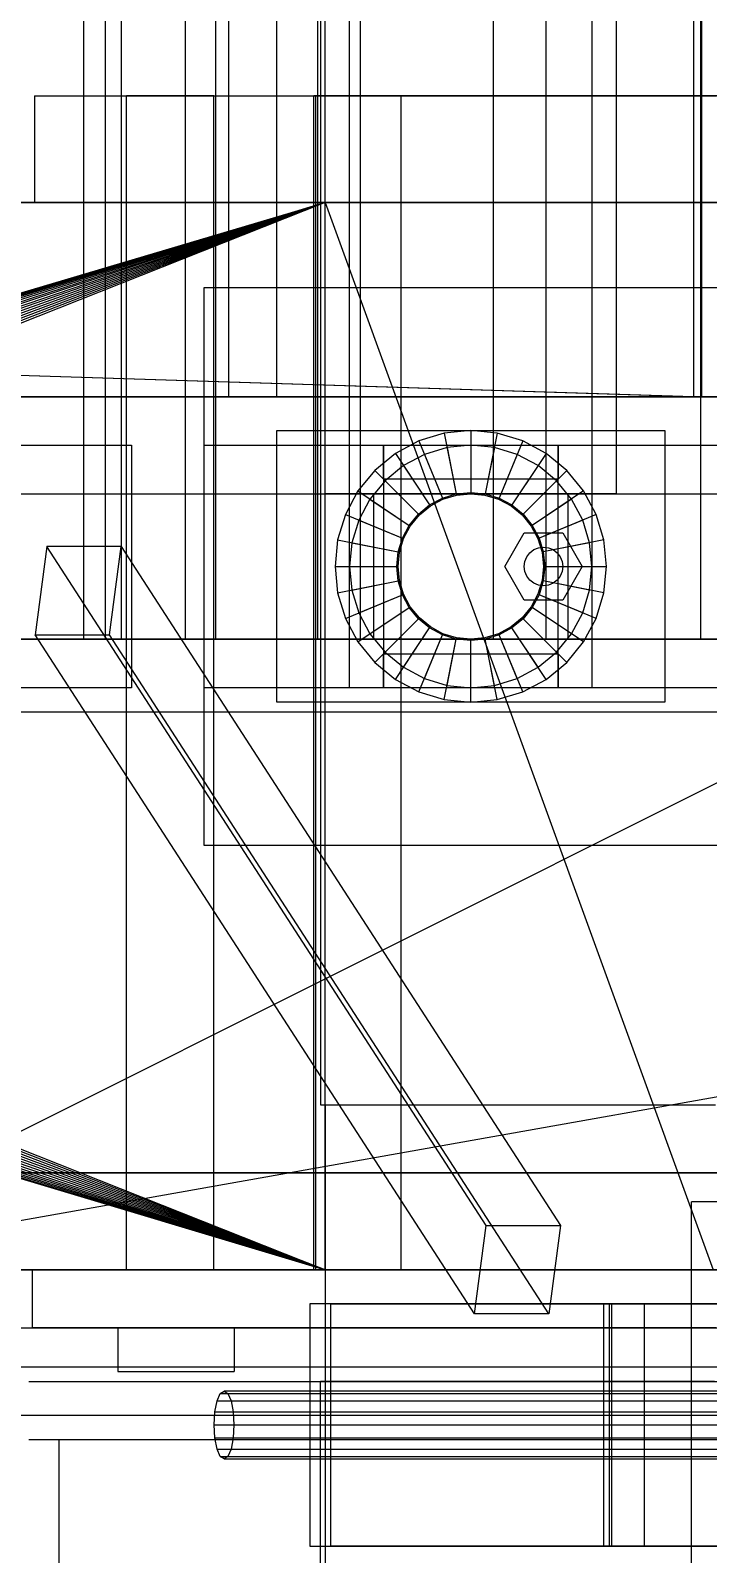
# Model space of a CAD drawing. Header units: millimetres. Extents: x -191664 to 191490, y -197311 to 10263.
# Drawn here: x 25167.4 to 25307, y -18488.5 to -18174.5 of the extents above; entities that cross this region are included whole.
import ezdxf

# ---------------------------------------------------------------- set-up
doc = ezdxf.new("R2010")
doc.units = ezdxf.units.MM
for name, color, linetype, lineweight in [('COTAS_INSTALACION_P', 30, 'Continuous', 0), ('COTAS_O', 1, 'Continuous', 0), ('COTAS_USUARIO', 1, 'Continuous', 0), ('superior_briquetadora', 7, 'Continuous', 0), ('superior_C02', 7, 'Continuous', 0), ('superior_C05', 7, 'Continuous', 0)]:
    doc.layers.add(name, color=color, linetype=linetype, lineweight=lineweight)
doc.dimstyles.new('PLANTA_100', dxfattribs={"dimtxt": 250, "dimasz": 150, "dimexe": 150, "dimexo": 80, "dimgap": 100, "dimtad": 1, "dimtih": 1, "dimtoh": 1, "dimdec": 1, "dimdsep": 46, "dimcen": 0.09, "dimclrd": 1, "dimclre": 1, "dimclrt": 1, "dimadec": 0, "dimazin": 0, "dimtfac": 1, "dimtdec": 4, "dimtofl": 0, "dimtmove": 0, "dimatfit": 3, "dimfxl": 1, "dimtolj": 1, "dimtzin": 0, "dimarcsym": 0})

# ---------------------------------------------------------------- blocks, each defined once
blk = doc.blocks.new('*D5')
at = {"layer": 'COTAS_INSTALACION_P', "color": 1, "lineweight": -2, "transparency": 16777216}
for p, q in [((-1000, -18080), (-1000, -25850)), ((60117.12, -18080), (60117.12, -25850)), ((-850, -25700), (59967.12, -25700))]:
    blk.add_line(p, q, dxfattribs=at)
at = {"layer": 'COTAS_INSTALACION_P', "color": 1, "transparency": 16777216}
for points in [[(-850, -25675), (-850, -25725), (-1000, -25700)], [(59967.12, -25675), (59967.12, -25725), (60117.12, -25700)]]:
    blk.add_solid(points, dxfattribs=at)
at = {"layer": 'Defpoints', "color": 0, "transparency": 16777216}
for p in [(-1000, -18000), (60117.12, -18000), (60117.12, -25700)]:
    blk.add_point(p, dxfattribs=at)
blk = doc.blocks.new('*D36')
at = {"layer": 'COTAS_O', "color": 1, "lineweight": -2, "transparency": 16777216}
for p, q in [((24708.19, -17510), (25578.19, -17510)), ((25428.19, -19330), (25428.19, -17660)), ((24708.19, -19480), (25578.19, -19480))]:
    blk.add_line(p, q, dxfattribs=at)
at = {"layer": 'COTAS_O', "color": 1, "transparency": 16777216}
for points in [[(25403.19, -17660), (25453.19, -17660), (25428.19, -17510)], [(25403.19, -19330), (25453.19, -19330), (25428.19, -19480)]]:
    blk.add_solid(points, dxfattribs=at)
at = {"layer": 'Defpoints', "color": 0, "transparency": 16777216}
for p in [(24628.19, -17510), (25428.19, -17510), (24628.19, -19480)]:
    blk.add_point(p, dxfattribs=at)
blk = doc.blocks.new('*D102')
at = {"layer": 'COTAS_USUARIO', "color": 1, "lineweight": -2, "transparency": 16777216}
for p, q in [((24128.19, -17650), (24128.19, -17500)), ((25248.19, -17800), (23978.19, -17800)), ((25248.19, -18160), (23978.19, -18160)), ((24128.19, -18310), (24128.19, -18460))]:
    blk.add_line(p, q, dxfattribs=at)
at = {"layer": 'COTAS_USUARIO', "color": 1, "transparency": 16777216}
for points in [[(24103.19, -17650), (24153.19, -17650), (24128.19, -17800)], [(24103.19, -18310), (24153.19, -18310), (24128.19, -18160)]]:
    blk.add_solid(points, dxfattribs=at)
at = {"layer": 'Defpoints', "color": 0, "transparency": 16777216}
for p in [(24128.19, -17800), (25328.19, -17800), (25328.19, -18160)]:
    blk.add_point(p, dxfattribs=at)

msp = doc.modelspace()

# ---------------------------------------------------------------- linework, layer by layer
at = {"layer": 'superior_briquetadora', "color": 9, "true_color": 0xb9c3c2}
for p, q in [((25227.19, -18160), (25227.19, -18396)), ((25168.19, -18188), (25169.35, -18188)), ((25168.19, -18188), (25168.19, -18210)), ((25169.35, -18188), (25172.84, -18188)), ((25172.84, -18188), (25178.58, -18188)), ((25178.58, -18188), (25186.51, -18188)), ((25186.51, -18188), (25196.51, -18188)), ((25187.19, -18430), (25187.19, -18188)), ((25188.08, -18188), (25187.19, -18188)), ((25190.58, -18188), (25188.08, -18188)), ((25194.18, -18188), (25190.58, -18188)), ((25198.19, -18188), (25194.18, -18188)), ((25196.51, -18188), (25208.42, -18188)), ((25201.8, -18188), (25198.19, -18188)), ((25204.3, -18188), (25201.8, -18188)), ((25205.19, -18188), (25204.3, -18188)), ((25205.19, -18430), (25205.19, -18188)), ((25208.42, -18188), (25222.09, -18188)), ((25222.09, -18188), (25237.3, -18188)), ((25225.85, -18430), (25225.85, -18188)), ((25226.74, -18188), (25225.85, -18188)), ((25226.19, -18188), (25226.19, -18430)), ((25227.92, -18188), (25226.19, -18188)), ((25229.24, -18188), (25226.74, -18188)), ((25233.07, -18188), (25227.92, -18188)), ((25232.85, -18188), (25229.24, -18188)), ((25236.85, -18188), (25232.85, -18188)), ((25241.46, -18188), (25233.07, -18188)), ((25240.46, -18188), (25236.85, -18188)), ((25237.3, -18188), (25253.83, -18188)), ((25242.96, -18188), (25240.46, -18188)), ((25252.81, -18188), (25241.46, -18188)), ((25243.85, -18188), (25242.96, -18188)), ((25243.85, -18430), (25243.85, -18188)), ((25266.72, -18188), (25252.81, -18188)), ((25253.83, -18188), (25271.45, -18188)), ((25282.72, -18188), (25266.72, -18188)), ((25271.45, -18188), (25289.9, -18188)), ((25300.27, -18188), (25282.72, -18188)), ((25289.9, -18188), (25308.9, -18188)), ((25318.78, -18188), (25300.27, -18188)), ((24748.19, -18210), (25228.19, -18210)), ((24748.19, -18210), (26708.19, -18210)), ((24930.34, -18298.11), (25228.19, -18210)), ((24932.48, -18298.42), (25228.19, -18210)), ((25228.19, -18210), (24934.57, -18298.95)), ((25228.19, -18210), (24936.61, -18299.67)), ((25228.19, -18210), (24938.56, -18300.6)), ((25228.19, -18210), (24940.41, -18301.71)), ((25228.19, -18210), (24942.14, -18302.99)), ((25228.19, -18210), (24943.74, -18304.44)), ((25228.19, -18210), (24945.19, -18306.04)), ((25228.19, -18210), (24946.48, -18307.78)), ((25228.19, -18210), (24947.59, -18309.63)), ((25228.19, -18210), (24948.51, -18311.58)), ((25228.19, -18210), (24949.24, -18313.61)), ((25228.19, -18210), (24949.76, -18315.71)), ((25228.19, -18210), (24950.08, -18317.84)), ((25228.19, -18210), (24950.19, -18320)), ((25228.19, -18210), (25028.19, -18210)), ((25548.19, -18210), (25108.19, -18210)), ((26348.19, -18210), (25108.19, -18430)), ((26348.19, -18210), (25108.19, -18210)), ((25108.19, -18430), (25548.19, -18210)), ((25228.19, -18210), (25108.19, -18210)), ((26348.19, -18210), (25121.52, -18210)), ((26624.19, -18210), (25121.52, -18210)), ((25168.19, -18210), (25169.35, -18210)), ((25169.35, -18210), (25172.84, -18210)), ((25172.84, -18210), (25178.58, -18210)), ((25178.58, -18210), (25186.51, -18210)), ((25186.51, -18210), (25196.51, -18210)), ((25196.51, -18210), (25208.42, -18210)), ((25208.42, -18210), (25222.09, -18210)), ((25222.09, -18210), (25237.3, -18210)), ((25228.19, -18210), (25548.19, -18210)), ((25228.19, -18210), (25512.68, -18210)), ((25228.19, -18210), (25510.75, -18210)), ((25228.19, -18210), (25509.08, -18210)), ((25228.19, -18210), (25507.7, -18210)), ((25506.61, -18210), (25228.19, -18210)), ((25228.19, -18210), (25308.19, -18210)), ((25228.19, -18430), (25228.19, -18210)), ((25228.19, -18210), (25308.19, -18430)), ((25237.3, -18210), (25253.83, -18210)), ((25253.83, -18210), (25271.45, -18210)), ((25271.45, -18210), (25289.9, -18210)), ((25289.9, -18210), (25308.9, -18210)), ((24950.19, -18320), (25228.19, -18430)), ((25228.19, -18430), (24949.76, -18324.29)), ((25228.19, -18430), (24950.08, -18322.16)), ((25228.19, -18430), (24949.24, -18326.39)), ((25228.19, -18430), (24947.59, -18330.37)), ((25228.19, -18430), (24948.51, -18328.42)), ((25228.19, -18430), (24945.19, -18333.96)), ((25228.19, -18430), (24946.48, -18332.22)), ((24942.14, -18337.01), (25228.19, -18430)), ((24943.74, -18335.56), (25228.19, -18430)), ((24936.61, -18340.33), (25228.19, -18430)), ((24938.56, -18339.4), (25228.19, -18430)), ((24940.41, -18338.29), (25228.19, -18430)), ((24932.48, -18341.58), (25228.19, -18430)), ((24934.57, -18341.05), (25228.19, -18430)), ((25227.19, -18396), (25229.13, -18396)), ((25228.19, -18396), (25230.11, -18396)), ((25228.19, -18396), (25228.19, -18596)), ((25229.13, -18396), (25234.87, -18396)), ((25230.11, -18396), (25235.8, -18396)), ((25234.87, -18396), (25244.21, -18396)), ((25235.8, -18396), (25245.04, -18396)), ((25244.21, -18396), (25256.77, -18396)), ((25245.04, -18396), (25257.48, -18396)), ((25256.77, -18396), (25272.07, -18396)), ((25257.48, -18396), (25272.63, -18396)), ((25272.07, -18396), (25289.54, -18396)), ((25272.63, -18396), (25289.92, -18396)), ((25289.54, -18396), (25308.48, -18396)), ((25289.92, -18396), (25308.68, -18396)), ((25303.69, -18596), (25303.69, -18416)), ((25310.6, -18416), (25303.69, -18416)), ((25352.69, -18416), (25303.69, -18416)), ((25228.19, -18430), (24748.19, -18430)), ((26708.19, -18430), (24748.19, -18430)), ((24832.19, -18430), (26334.85, -18430)), ((25228.19, -18430), (25028.19, -18430)), ((25108.19, -18430), (25548.19, -18430)), ((25108.19, -18430), (26348.19, -18430)), ((25228.19, -18430), (25108.19, -18430)), ((25108.19, -18430), (26334.85, -18430)), ((25163.9, -18430), (25176.93, -18430)), ((25167.69, -18430), (25167.69, -18442)), ((25168.86, -18430), (25167.69, -18430)), ((25172.35, -18430), (25168.86, -18430)), ((25178.12, -18430), (25172.35, -18430)), ((25176.93, -18430), (25191.32, -18430)), ((25186.07, -18430), (25178.12, -18430)), ((25196.1, -18430), (25186.07, -18430)), ((25188.08, -18430), (25187.19, -18430)), ((25190.58, -18430), (25188.08, -18430)), ((25194.18, -18430), (25190.58, -18430)), ((25191.32, -18430), (25206.95, -18430)), ((25198.19, -18430), (25194.18, -18430)), ((25208.05, -18430), (25196.1, -18430)), ((25201.8, -18430), (25198.19, -18430)), ((25204.3, -18430), (25201.8, -18430)), ((25205.19, -18430), (25204.3, -18430)), ((25206.95, -18430), (25223.69, -18430)), ((25221.76, -18430), (25208.05, -18430)), ((25237.01, -18430), (25221.76, -18430)), ((25223.69, -18430), (25241.36, -18430)), ((25226.74, -18430), (25225.85, -18430)), ((25227.92, -18430), (25226.19, -18430)), ((25229.24, -18430), (25226.74, -18430)), ((25233.07, -18430), (25227.92, -18430)), ((25228.19, -18430), (25507.7, -18430)), ((25506.61, -18430), (25228.19, -18430)), ((25228.19, -18430), (25548.19, -18430)), ((25512.68, -18430), (25228.19, -18430)), ((25308.19, -18430), (25228.19, -18430)), ((25510.75, -18430), (25228.19, -18430)), ((25509.08, -18430), (25228.19, -18430)), ((25232.85, -18430), (25229.24, -18430)), ((25236.85, -18430), (25232.85, -18430)), ((25241.46, -18430), (25233.07, -18430)), ((25240.46, -18430), (25236.85, -18430)), ((25253.6, -18430), (25237.01, -18430)), ((25242.96, -18430), (25240.46, -18430)), ((25241.36, -18430), (25259.83, -18430)), ((25252.81, -18430), (25241.46, -18430)), ((25243.85, -18430), (25242.96, -18430)), ((25266.72, -18430), (25252.81, -18430)), ((25271.27, -18430), (25253.6, -18430)), ((25259.83, -18430), (25278.91, -18430)), ((25282.72, -18430), (25266.72, -18430)), ((25289.78, -18430), (25271.27, -18430)), ((25278.91, -18430), (25298.44, -18430)), ((25300.27, -18430), (25282.72, -18430)), ((25308.84, -18430), (25289.78, -18430)), ((25298.44, -18430), (25318.24, -18430)), ((25318.78, -18430), (25300.27, -18430)), ((25163.9, -18442), (25176.93, -18442)), ((25168.86, -18442), (25167.69, -18442)), ((25172.35, -18442), (25168.86, -18442)), ((25178.12, -18442), (25172.35, -18442)), ((25176.93, -18442), (25191.32, -18442)), ((25186.07, -18442), (25178.12, -18442)), ((25186.56, -18442), (25185.37, -18442)), ((25185.37, -18442), (25185.37, -18451)), ((25196.1, -18442), (25186.07, -18442)), ((25189.89, -18442), (25186.56, -18442)), ((25194.7, -18442), (25189.89, -18442)), ((25191.32, -18442), (25206.95, -18442)), ((25200.04, -18442), (25194.7, -18442)), ((25208.05, -18442), (25196.1, -18442)), ((25204.85, -18442), (25200.04, -18442)), ((25208.18, -18442), (25204.85, -18442)), ((25206.95, -18442), (25223.69, -18442)), ((25221.76, -18442), (25208.05, -18442)), ((25209.37, -18442), (25208.18, -18442)), ((25209.37, -18442), (25209.37, -18451)), ((25237.01, -18442), (25221.76, -18442)), ((25223.69, -18442), (25241.36, -18442)), ((25253.6, -18442), (25237.01, -18442)), ((25241.36, -18442), (25259.83, -18442)), ((25271.27, -18442), (25253.6, -18442)), ((25259.83, -18442), (25278.91, -18442)), ((25289.78, -18442), (25271.27, -18442)), ((25278.91, -18442), (25298.44, -18442)), ((25308.84, -18442), (25289.78, -18442)), ((25298.44, -18442), (25318.24, -18442)), ((25167.05, -18453), (25179.82, -18453)), ((25179.82, -18453), (25193.94, -18453)), ((25185.37, -18451), (25186.56, -18451)), ((25186.56, -18451), (25189.89, -18451)), ((25189.89, -18451), (25194.7, -18451)), ((25193.94, -18453), (25209.27, -18453)), ((25194.7, -18451), (25200.04, -18451)), ((25200.04, -18451), (25204.85, -18451)), ((25204.85, -18451), (25208.18, -18451)), ((25208.18, -18451), (25209.37, -18451)), ((25209.27, -18453), (25225.69, -18453)), ((25225.69, -18453), (25243.03, -18453)), ((25227.19, -18605), (25227.19, -18453)), ((25229.13, -18453), (25227.19, -18453)), ((25234.87, -18453), (25229.13, -18453)), ((25244.21, -18453), (25234.87, -18453)), ((25243.03, -18453), (25261.14, -18453)), ((25256.77, -18453), (25244.21, -18453)), ((25272.07, -18453), (25256.77, -18453)), ((25261.14, -18453), (25279.86, -18453)), ((25289.54, -18453), (25272.07, -18453)), ((25279.86, -18453), (25299.01, -18453)), ((25308.48, -18453), (25289.54, -18453)), ((25299.01, -18453), (25318.43, -18453)), ((25167.05, -18465), (25179.82, -18465)), ((25173.19, -18465), (25174.41, -18465)), ((25173.19, -18465), (25173.19, -18605)), ((25174.41, -18465), (25178.06, -18465)), ((25178.06, -18465), (25184.07, -18465)), ((25179.82, -18465), (25193.94, -18465)), ((25184.07, -18465), (25192.36, -18465)), ((25192.36, -18465), (25202.79, -18465)), ((25193.94, -18465), (25209.27, -18465)), ((25202.79, -18465), (25215.2, -18465)), ((25209.27, -18465), (25225.69, -18465)), ((25215.2, -18465), (25229.39, -18465)), ((25225.69, -18465), (25243.03, -18465)), ((25229.39, -18465), (25245.13, -18465)), ((25243.03, -18465), (25261.14, -18465)), ((25245.13, -18465), (25262.19, -18465)), ((25261.14, -18465), (25279.86, -18465)), ((25262.19, -18465), (25280.29, -18465)), ((25279.86, -18465), (25299.01, -18465)), ((25280.29, -18465), (25299.14, -18465)), ((25299.01, -18465), (25318.43, -18465)), ((25299.14, -18465), (25318.45, -18465))]:
    msp.add_line(p, q, dxfattribs=at)
at = {"layer": 'superior_briquetadora', "color": 251, "true_color": 0x53616b}
for p, q in [((24628.19, -18315), (26828.19, -18315)), ((26828.19, -18430), (24628.19, -18430)), ((24628.19, -18460), (26828.19, -18460))]:
    msp.add_line(p, q, dxfattribs=at)
at = {"layer": 'superior_C02', "color": 8, "true_color": 0x697a83}
for p, q in [((25178.3, -17700), (25178.3, -18300)), ((25182.8, -17700), (25182.8, -18300)), ((25186.05, -17700), (25186.05, -18300)), ((25199.27, -17700), (25199.27, -18300)), ((25205.53, -17700), (25205.53, -18300)), ((25226.56, -17700), (25226.56, -18300)), ((25235.41, -17700), (25235.41, -18300)), ((25262.82, -17700), (25262.82, -18300)), ((25273.66, -17700), (25273.66, -18300)), ((25305.58, -17700), (25305.58, -18300)), ((25182.8, -18300), (25178.3, -18300)), ((25178.3, -18300), (25186.05, -18300)), ((25199.27, -18300), (25182.8, -18300)), ((25186.05, -18300), (25205.53, -18300)), ((25226.56, -18300), (25199.27, -18300)), ((25205.53, -18300), (25235.41, -18300)), ((25262.82, -18300), (25226.56, -18300)), ((25235.41, -18300), (25273.66, -18300)), ((25305.58, -18300), (25262.82, -18300)), ((25273.66, -18300), (25317.68, -18300)), ((25351.92, -18300), (25305.58, -18300))]:
    msp.add_line(p, q, dxfattribs=at)
at = {"layer": 'superior_C02', "color": 139, "true_color": 0x345e4e}
for p, q in [((25304.13, -18130), (25304.13, -18250)), ((25305.87, -18250), (25305.87, -18130)), ((25304.13, -18250), (24609.26, -18228.3)), ((24611.01, -18228.3), (25305.87, -18250)), ((25304.13, -18250), (25305.87, -18250))]:
    msp.add_line(p, q, dxfattribs=at)
at = {"layer": 'superior_C02', "color": 251, "true_color": 0x586d65}
for p, q in [((25411.09, -18250), (16335.43, -18250)), ((16336.9, -18250), (25412.56, -18250))]:
    msp.add_line(p, q, dxfattribs=at)
at = {"layer": 'superior_C02', "color": 139, "true_color": 0x354b57}
for p, q in [((25170.76, -18280.89), (25168.36, -18299.11)), ((25186.06, -18280.89), (25170.76, -18280.89)), ((25261.37, -18420.89), (25170.76, -18280.89)), ((25183.66, -18299.11), (25186.06, -18280.89)), ((25186.06, -18280.89), (25276.67, -18420.89)), ((25168.36, -18299.11), (25183.66, -18299.11)), ((25258.96, -18439.11), (25168.36, -18299.11)), ((25274.26, -18439.11), (25183.66, -18299.11)), ((25534.71, -18410), (25023.07, -18410)), ((25034.76, -18410), (25546.4, -18410)), ((25588.78, -18410), (25077.14, -18410)), ((25091.75, -18410), (25603.39, -18410)), ((25258.96, -18439.11), (25261.37, -18420.89)), ((25261.37, -18420.89), (25276.67, -18420.89)), ((25276.67, -18420.89), (25274.26, -18439.11)), ((25457.7, -18437), (25285.56, -18437)), ((25285.56, -18437), (25285.56, -18487)), ((25287.31, -18437), (25285.56, -18437)), ((25287.31, -18487), (25287.31, -18437)), ((25287.31, -18437), (25459.45, -18437)), ((25274.26, -18439.11), (25258.96, -18439.11)), ((25023.07, -18450), (25534.71, -18450)), ((25034.76, -18450), (25546.4, -18450)), ((25077.14, -18450), (25588.78, -18450)), ((25091.75, -18450), (25603.39, -18450)), ((25285.56, -18487), (25457.7, -18487)), ((25285.56, -18487), (25287.31, -18487)), ((25459.45, -18487), (25287.31, -18487))]:
    msp.add_line(p, q, dxfattribs=at)
at = {"layer": 'superior_C02', "color": 9, "true_color": 0xb5c3c9}
for p, q in [((25113.11, -18300), (25648.66, -18300)), ((25655.96, -18300), (25120.42, -18300))]:
    msp.add_line(p, q, dxfattribs=at)
at = {"layer": 'superior_C02', "color": 43, "true_color": 0xd6b34e}
for p, q in [((25464.05, -18437), (25224.97, -18437)), ((25224.97, -18437), (25224.97, -18487)), ((25229.35, -18437), (25224.97, -18437)), ((25229.35, -18487), (25229.35, -18437)), ((25229.35, -18437), (25468.43, -18437)), ((25224.97, -18487), (25464.05, -18487)), ((25224.97, -18487), (25229.35, -18487)), ((25468.43, -18487), (25229.35, -18487))]:
    msp.add_line(p, q, dxfattribs=at)
at = {"layer": 'superior_C02', "color": 145, "true_color": 0x3e8091}
for p, q in [((25458.87, -18437), (25286.73, -18437)), ((25286.73, -18437), (25286.73, -18487)), ((25294.04, -18437), (25286.73, -18437)), ((25294.04, -18487), (25294.04, -18437)), ((25294.04, -18437), (25466.18, -18437)), ((25286.73, -18487), (25458.87, -18487)), ((25286.73, -18487), (25294.04, -18487)), ((25466.18, -18487), (25294.04, -18487))]:
    msp.add_line(p, q, dxfattribs=at)
at = {"layer": 'superior_C02', "color": 9, "true_color": 0xb8c2c5}
for p, q in [((25205.85, -18457.05), (25206.52, -18455.53)), ((25206.52, -18455.53), (25207.3, -18455)), ((25206.52, -18455.53), (25426.47, -18455.53)), ((25207.3, -18455), (25208.08, -18455.53)), ((25427.26, -18455), (25207.3, -18455)), ((25208.08, -18455.53), (25208.75, -18457.05)), ((25208.08, -18455.53), (25428.04, -18455.53)), ((25205.25, -18462), (25205.41, -18459.32)), ((25205.41, -18459.32), (25205.85, -18457.05)), ((25205.41, -18459.32), (25425.37, -18459.32)), ((25205.85, -18457.05), (25425.81, -18457.05)), ((25208.75, -18457.05), (25209.19, -18459.32)), ((25208.75, -18457.05), (25428.7, -18457.05)), ((25209.19, -18459.32), (25209.35, -18462)), ((25209.19, -18459.32), (25429.15, -18459.32)), ((25205.41, -18464.68), (25205.25, -18462)), ((25205.25, -18462), (25425.21, -18462)), ((25209.35, -18462), (25209.19, -18464.68)), ((25209.35, -18462), (25429.3, -18462)), ((25205.85, -18466.95), (25205.41, -18464.68)), ((25205.41, -18464.68), (25425.37, -18464.68)), ((25209.19, -18464.68), (25208.75, -18466.95)), ((25209.19, -18464.68), (25429.15, -18464.68)), ((25206.52, -18468.47), (25205.85, -18466.95)), ((25205.85, -18466.95), (25425.81, -18466.95)), ((25207.3, -18469), (25206.52, -18468.47)), ((25206.52, -18468.47), (25426.47, -18468.47)), ((25208.08, -18468.47), (25207.3, -18469)), ((25207.3, -18469), (25427.26, -18469)), ((25208.75, -18466.95), (25208.08, -18468.47)), ((25208.08, -18468.47), (25428.04, -18468.47)), ((25208.75, -18466.95), (25428.7, -18466.95))]:
    msp.add_line(p, q, dxfattribs=at)
at = {"layer": 'superior_C05', "color": 251, "true_color": 0x5c6a72}
for p, q in [((25233.19, -18300), (25233.19, -17700)), ((25283.19, -17700), (25283.19, -18300)), ((25228.19, -18270), (25228.19, -17730)), ((25288.19, -17730), (25288.19, -18270)), ((25068.19, -18260), (25188.19, -18260)), ((25188.19, -18260), (25188.19, -18310)), ((25288.19, -18270), (25228.19, -18270)), ((25238.19, -18300), (25238.19, -18270)), ((25238.19, -18270), (25278.19, -18270)), ((25278.19, -18270), (25278.19, -18300)), ((25283.19, -18300), (25233.19, -18300)), ((25278.19, -18300), (25238.19, -18300)), ((25188.19, -18310), (25068.19, -18310))]:
    msp.add_line(p, q, dxfattribs=at)
at = {"layer": 'superior_C05', "color": 9, "true_color": 0xb9c3c2}
for p, q in [((25208.19, -17750), (25208.19, -18250)), ((25156.55, -18250), (25173.63, -18250)), ((25173.63, -18250), (25188.07, -18250)), ((25188.07, -18250), (25199.02, -18250)), ((25199.02, -18250), (25205.86, -18250)), ((25205.86, -18250), (25208.19, -18250))]:
    msp.add_line(p, q, dxfattribs=at)
at = {"layer": 'superior_C05', "color": 253, "true_color": 0xabb4b8}
for p, q in [((25218.19, -18250), (25218.19, -17750)), ((27538.19, -18250), (25218.19, -18250))]:
    msp.add_line(p, q, dxfattribs=at)
at = {"layer": 'superior_C05', "color": 250, "true_color": 0x30363a}
for p, q in [((25233.19, -18250), (25233.19, -17750)), ((25283.19, -17750), (25283.19, -18250)), ((25283.19, -18250), (25233.19, -18250))]:
    msp.add_line(p, q, dxfattribs=at)
at = {"layer": 'superior_C05', "color": 251, "true_color": 0x596770}
for p, q in [((25203.19, -18342.5), (25203.19, -18227.5)), ((25203.19, -18227.5), (25313.19, -18227.5)), ((25218.19, -18313), (25218.19, -18257)), ((25218.19, -18257), (25298.19, -18257)), ((25298.19, -18257), (25298.19, -18313)), ((25203.19, -18310), (25203.19, -18260)), ((25203.19, -18260), (27183.19, -18260)), ((25233.19, -18310), (25233.19, -18260)), ((25233.19, -18260), (25240.19, -18260)), ((25240.19, -18260), (25240.19, -18310)), ((25240.19, -18267), (25240.19, -18260)), ((25240.19, -18260), (25276.19, -18260)), ((25276.19, -18310), (25276.19, -18260)), ((25276.19, -18260), (25283.19, -18260)), ((25276.19, -18260), (25276.19, -18267)), ((25283.19, -18260), (25283.19, -18310)), ((25276.19, -18267), (25240.19, -18267)), ((25038.19, -18270), (27328.19, -18270)), ((27328.19, -18300), (25038.19, -18300)), ((25240.19, -18310), (25240.19, -18303)), ((25240.19, -18303), (25276.19, -18303)), ((25276.19, -18303), (25276.19, -18310)), ((27183.19, -18310), (25203.19, -18310)), ((25240.19, -18310), (25233.19, -18310)), ((25276.19, -18310), (25240.19, -18310)), ((25283.19, -18310), (25276.19, -18310)), ((25298.19, -18313), (25218.19, -18313)), ((25313.19, -18342.5), (25203.19, -18342.5))]:
    msp.add_line(p, q, dxfattribs=at)
at = {"layer": 'superior_C05', "color": 117, "true_color": 0x376c5b}
msp.add_line((25128.19, -18250), (27628.19, -18250), dxfattribs=at)
at = {"layer": 'superior_C05', "color": 253, "true_color": 0xa1a9ac}
for p, q in [((25252.72, -18257.54), (25247.47, -18259.13)), ((25258.19, -18257), (25252.72, -18257.54)), ((25252.72, -18257.54), (25255.21, -18270.04)), ((25263.65, -18257.54), (25258.19, -18257)), ((25258.19, -18257), (25258.19, -18269.75)), ((25263.65, -18257.54), (25261.16, -18270.04)), ((25268.9, -18259.13), (25263.65, -18257.54)), ((25242.63, -18261.72), (25238.39, -18265.2)), ((25247.47, -18259.13), (25242.63, -18261.72)), ((25242.63, -18261.72), (25249.71, -18272.32)), ((25248.62, -18261.9), (25244.3, -18264.21)), ((25247.47, -18259.13), (25252.35, -18270.91)), ((25253.31, -18260.48), (25248.62, -18261.9)), ((25248.62, -18261.9), (25252.35, -18270.91)), ((25258.19, -18260), (25253.31, -18260.48)), ((25253.31, -18260.48), (25255.21, -18270.04)), ((25263.06, -18260.48), (25258.19, -18260)), ((25258.19, -18260), (25258.19, -18269.75)), ((25263.06, -18260.48), (25261.16, -18270.04)), ((25267.75, -18261.9), (25263.06, -18260.48)), ((25268.9, -18259.13), (25264.02, -18270.91)), ((25267.75, -18261.9), (25264.02, -18270.91)), ((25273.74, -18261.72), (25266.66, -18272.32)), ((25272.08, -18264.21), (25267.75, -18261.9)), ((25273.74, -18261.72), (25268.9, -18259.13)), ((25277.99, -18265.2), (25273.74, -18261.72)), ((25238.39, -18265.2), (25234.91, -18269.44)), ((25238.39, -18265.2), (25247.4, -18274.22)), ((25244.3, -18264.21), (25240.51, -18267.32)), ((25244.3, -18264.21), (25249.71, -18272.32)), ((25272.08, -18264.21), (25266.66, -18272.32)), ((25277.99, -18265.2), (25268.97, -18274.22)), ((25275.86, -18267.32), (25272.08, -18264.21)), ((25281.47, -18269.44), (25277.99, -18265.2)), ((25240.51, -18267.32), (25237.4, -18271.11)), ((25240.51, -18267.32), (25247.4, -18274.22)), ((25275.86, -18267.32), (25268.97, -18274.22)), ((25278.97, -18271.11), (25275.86, -18267.32)), ((25234.91, -18269.44), (25232.32, -18274.28)), ((25234.91, -18269.44), (25245.51, -18276.53)), ((25237.4, -18271.11), (25235.09, -18275.43)), ((25237.4, -18271.11), (25245.51, -18276.53)), ((25249.71, -18272.32), (25252.35, -18270.91)), ((25252.35, -18270.91), (25255.21, -18270.04)), ((25255.21, -18270.04), (25258.19, -18269.75)), ((25258.19, -18269.75), (25261.16, -18270.04)), ((25261.16, -18270.04), (25264.02, -18270.91)), ((25264.02, -18270.91), (25266.66, -18272.32)), ((25281.47, -18269.44), (25270.87, -18276.53)), ((25278.97, -18271.11), (25270.87, -18276.53)), ((25281.28, -18275.43), (25278.97, -18271.11)), ((25284.06, -18274.28), (25281.47, -18269.44)), ((25232.32, -18274.28), (25230.72, -18279.54)), ((25232.32, -18274.28), (25244.1, -18279.16)), ((25245.51, -18276.53), (25247.4, -18274.22)), ((25247.4, -18274.22), (25249.71, -18272.32)), ((25266.66, -18272.32), (25268.97, -18274.22)), ((25268.97, -18274.22), (25270.87, -18276.53)), ((25284.06, -18274.28), (25272.28, -18279.16)), ((25285.65, -18279.54), (25284.06, -18274.28)), ((25235.09, -18275.43), (25233.67, -18280.12)), ((25235.09, -18275.43), (25244.1, -18279.16)), ((25244.1, -18279.16), (25245.51, -18276.53)), ((25270.87, -18276.53), (25272.28, -18279.16)), ((25281.28, -18275.43), (25272.28, -18279.16)), ((25282.71, -18280.12), (25281.28, -18275.43)), ((25230.72, -18279.54), (25230.19, -18285)), ((25230.72, -18279.54), (25243.23, -18282.02)), ((25233.67, -18280.12), (25233.19, -18285)), ((25233.67, -18280.12), (25243.23, -18282.02)), ((25243.23, -18282.02), (25244.1, -18279.16)), ((25272.28, -18279.16), (25273.14, -18282.02)), ((25285.65, -18279.54), (25273.14, -18282.02)), ((25282.71, -18280.12), (25273.14, -18282.02)), ((25283.19, -18285), (25282.71, -18280.12)), ((25286.19, -18285), (25285.65, -18279.54)), ((25242.94, -18285), (25243.23, -18282.02)), ((25273.14, -18282.02), (25273.44, -18285)), ((25230.19, -18285), (25242.94, -18285)), ((25230.19, -18285), (25230.72, -18290.46)), ((25233.19, -18285), (25242.94, -18285)), ((25233.19, -18285), (25233.67, -18289.88)), ((25243.23, -18287.98), (25242.94, -18285)), ((25273.44, -18285), (25273.14, -18287.98)), ((25273.44, -18285), (25283.19, -18285)), ((25273.44, -18285), (25286.19, -18285)), ((25282.71, -18289.88), (25283.19, -18285)), ((25285.65, -18290.46), (25286.19, -18285)), ((25230.72, -18290.46), (25243.23, -18287.98)), ((25230.72, -18290.46), (25232.32, -18295.72)), ((25233.67, -18289.88), (25243.23, -18287.98)), ((25233.67, -18289.88), (25235.09, -18294.57)), ((25244.1, -18290.84), (25243.23, -18287.98)), ((25273.14, -18287.98), (25272.28, -18290.84)), ((25282.71, -18289.88), (25273.14, -18287.98)), ((25285.65, -18290.46), (25273.14, -18287.98)), ((25281.28, -18294.57), (25282.71, -18289.88)), ((25284.06, -18295.72), (25285.65, -18290.46)), ((25232.32, -18295.72), (25244.1, -18290.84)), ((25234.91, -18300.56), (25245.51, -18293.47)), ((25235.09, -18294.57), (25244.1, -18290.84)), ((25237.4, -18298.89), (25245.51, -18293.47)), ((25245.51, -18293.47), (25244.1, -18290.84)), ((25247.4, -18295.78), (25245.51, -18293.47)), ((25270.87, -18293.47), (25268.97, -18295.78)), ((25272.28, -18290.84), (25270.87, -18293.47)), ((25278.97, -18298.89), (25270.87, -18293.47)), ((25281.47, -18300.56), (25270.87, -18293.47)), ((25281.28, -18294.57), (25272.28, -18290.84)), ((25284.06, -18295.72), (25272.28, -18290.84)), ((25232.32, -18295.72), (25234.91, -18300.56)), ((25235.09, -18294.57), (25237.4, -18298.89)), ((25238.39, -18304.8), (25247.4, -18295.78)), ((25240.51, -18302.68), (25247.4, -18295.78)), ((25249.71, -18297.68), (25247.4, -18295.78)), ((25268.97, -18295.78), (25266.66, -18297.68)), ((25275.86, -18302.68), (25268.97, -18295.78)), ((25277.99, -18304.8), (25268.97, -18295.78)), ((25278.97, -18298.89), (25281.28, -18294.57)), ((25281.47, -18300.56), (25284.06, -18295.72)), ((25237.4, -18298.89), (25240.51, -18302.68)), ((25242.63, -18308.28), (25249.71, -18297.68)), ((25244.3, -18305.79), (25249.71, -18297.68)), ((25247.47, -18310.87), (25252.35, -18299.09)), ((25248.62, -18308.1), (25252.35, -18299.09)), ((25252.35, -18299.09), (25249.71, -18297.68)), ((25255.21, -18299.96), (25252.35, -18299.09)), ((25264.02, -18299.09), (25261.16, -18299.96)), ((25266.66, -18297.68), (25264.02, -18299.09)), ((25267.75, -18308.1), (25264.02, -18299.09)), ((25268.9, -18310.87), (25264.02, -18299.09)), ((25272.08, -18305.79), (25266.66, -18297.68)), ((25273.74, -18308.28), (25266.66, -18297.68)), ((25275.86, -18302.68), (25278.97, -18298.89)), ((25234.91, -18300.56), (25238.39, -18304.8)), ((25240.51, -18302.68), (25244.3, -18305.79)), ((25252.72, -18312.46), (25255.21, -18299.96)), ((25253.31, -18309.52), (25255.21, -18299.96)), ((25258.19, -18300.25), (25255.21, -18299.96)), ((25261.16, -18299.96), (25258.19, -18300.25)), ((25258.19, -18310), (25258.19, -18300.25)), ((25258.19, -18313), (25258.19, -18300.25)), ((25263.06, -18309.52), (25261.16, -18299.96)), ((25263.65, -18312.46), (25261.16, -18299.96)), ((25272.08, -18305.79), (25275.86, -18302.68)), ((25277.99, -18304.8), (25281.47, -18300.56)), ((25238.39, -18304.8), (25242.63, -18308.28)), ((25244.3, -18305.79), (25248.62, -18308.1)), ((25267.75, -18308.1), (25272.08, -18305.79)), ((25273.74, -18308.28), (25277.99, -18304.8)), ((25242.63, -18308.28), (25247.47, -18310.87)), ((25248.62, -18308.1), (25253.31, -18309.52)), ((25263.06, -18309.52), (25267.75, -18308.1)), ((25268.9, -18310.87), (25273.74, -18308.28)), ((25247.47, -18310.87), (25252.72, -18312.46)), ((25252.72, -18312.46), (25258.19, -18313)), ((25253.31, -18309.52), (25258.19, -18310)), ((25258.19, -18310), (25263.06, -18309.52)), ((25258.19, -18313), (25263.65, -18312.46)), ((25263.65, -18312.46), (25268.9, -18310.87))]:
    msp.add_line(p, q, dxfattribs=at)
at = {"layer": 'superior_C05', "color": 253, "true_color": 0xaab3b8}
for p, q in [((25249.85, -18272.53), (25252.45, -18271.14)), ((25252.45, -18271.14), (25255.26, -18270.29)), ((25255.26, -18270.29), (25258.19, -18270)), ((25258.19, -18270), (25261.11, -18270.29)), ((25261.11, -18270.29), (25263.93, -18271.14)), ((25263.93, -18271.14), (25266.52, -18272.53)), ((25245.71, -18276.67), (25247.58, -18274.39)), ((25247.58, -18274.39), (25249.85, -18272.53)), ((25266.52, -18272.53), (25268.79, -18274.39)), ((25268.79, -18274.39), (25270.66, -18276.67)), ((25244.33, -18279.26), (25245.71, -18276.67)), ((25270.66, -18276.67), (25272.04, -18279.26)), ((25243.47, -18282.07), (25244.33, -18279.26)), ((25272.04, -18279.26), (25272.9, -18282.07)), ((25243.19, -18285), (25243.47, -18282.07)), ((25272.9, -18282.07), (25273.19, -18285)), ((25243.47, -18287.93), (25243.19, -18285)), ((25273.19, -18285), (25272.9, -18287.93)), ((25244.33, -18290.74), (25243.47, -18287.93)), ((25272.9, -18287.93), (25272.04, -18290.74)), ((25245.71, -18293.33), (25244.33, -18290.74)), ((25247.58, -18295.61), (25245.71, -18293.33)), ((25270.66, -18293.33), (25268.79, -18295.61)), ((25272.04, -18290.74), (25270.66, -18293.33)), ((25249.85, -18297.47), (25247.58, -18295.61)), ((25268.79, -18295.61), (25266.52, -18297.47)), ((25252.45, -18298.86), (25249.85, -18297.47)), ((25255.26, -18299.71), (25252.45, -18298.86)), ((25258.19, -18300), (25255.26, -18299.71)), ((25261.11, -18299.71), (25258.19, -18300)), ((25263.93, -18298.86), (25261.11, -18299.71)), ((25266.52, -18297.47), (25263.93, -18298.86))]:
    msp.add_line(p, q, dxfattribs=at)
at = {"layer": 'superior_C05', "color": 9, "true_color": 0xb4bbc0}
for p, q in [((25265.19, -18285), (25269.19, -18278.07)), ((25269.19, -18278.07), (25277.19, -18278.07)), ((25272.15, -18281.14), (25273.19, -18281)), ((25273.19, -18281), (25274.22, -18281.14)), ((25277.19, -18278.07), (25281.19, -18285)), ((25269.19, -18285), (25269.32, -18283.96)), ((25269.32, -18283.96), (25269.72, -18283)), ((25269.72, -18283), (25270.36, -18282.17)), ((25270.36, -18282.17), (25271.19, -18281.54)), ((25271.19, -18281.54), (25272.15, -18281.14)), ((25274.22, -18281.14), (25275.19, -18281.54)), ((25275.19, -18281.54), (25276.02, -18282.17)), ((25276.02, -18282.17), (25276.65, -18283)), ((25276.65, -18283), (25277.05, -18283.96)), ((25277.05, -18283.96), (25277.19, -18285)), ((25269.19, -18291.93), (25265.19, -18285)), ((25269.32, -18286.04), (25269.19, -18285)), ((25269.72, -18287), (25269.32, -18286.04)), ((25270.36, -18287.83), (25269.72, -18287)), ((25276.65, -18287), (25276.02, -18287.83)), ((25277.05, -18286.04), (25276.65, -18287)), ((25277.19, -18285), (25277.05, -18286.04)), ((25281.19, -18285), (25277.19, -18291.93)), ((25271.19, -18288.46), (25270.36, -18287.83)), ((25272.15, -18288.86), (25271.19, -18288.46)), ((25273.19, -18289), (25272.15, -18288.86)), ((25274.22, -18288.86), (25273.19, -18289)), ((25275.19, -18288.46), (25274.22, -18288.86)), ((25276.02, -18287.83), (25275.19, -18288.46)), ((25277.19, -18291.93), (25269.19, -18291.93))]:
    msp.add_line(p, q, dxfattribs=at)

# ---------------------------------------------------------------- dimensions: what is measured, and where the dimension line sits
at = {"layer": 'COTAS_INSTALACION_P'}
dim = msp.add_aligned_dim(p1=(-1000, -18000), p2=(60117.12, -18000), distance=-7700, text='<> P', dimstyle='PLANTA_100', dxfattribs=at)
dim.commit()
dim.dimension.update_dxf_attribs({"geometry": '*D5', "text_midpoint": (29558.56, -25700)})
at = {"layer": 'COTAS_O'}
dim = msp.add_aligned_dim(p1=(24628.19, -19480), p2=(24628.19, -17510), distance=-800, text='<> O', dimstyle='PLANTA_100', dxfattribs=at)
dim.commit()
dim.dimension.update_dxf_attribs({"geometry": '*D36', "text_midpoint": (25428.19, -18495)})
at = {"layer": 'COTAS_USUARIO'}
dim = msp.add_aligned_dim(p1=(25328.19, -18160), p2=(25328.19, -17800), distance=1200, dimstyle='PLANTA_100', dxfattribs=at)
dim.commit()
dim.dimension.update_dxf_attribs({"geometry": '*D102', "text_midpoint": (24128.19, -17980)})

doc.saveas('drawing.dxf')
